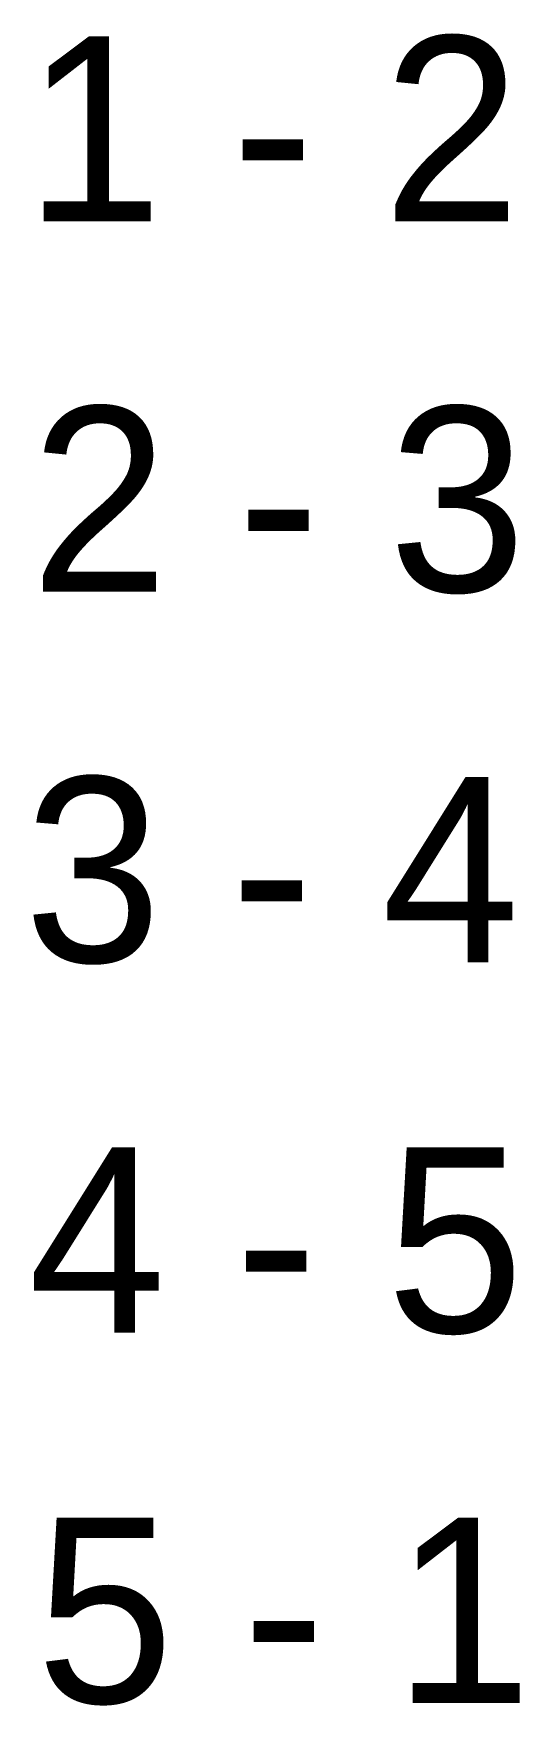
# Model space of a CAD drawing. Extents: x 534983 to 535500, y 1836722 to 1837312.
# Drawn here: x 534983.35 to 534987.28, y 1836721.74 to 1836735.28 of the extents above.
import ezdxf

# ---------------------------------------------------------------- set-up
doc = ezdxf.new("R2010")
doc.units = 0
doc.layers.add('2035 - DT PHAT TRIEN', color=7, linetype='Continuous')

msp = doc.modelspace()

# ---------------------------------------------------------------- texts
at = {"layer": '2035 - DT PHAT TRIEN'}
for s, p in [('1 - 2', (534983.278, 1836733.758)), ('2 - 3', (534983.324, 1836730.758)), ('3 - 4', (534983.27, 1836727.758)), ('4 - 5', (534983.305, 1836724.758)), ('5 - 1', (534983.368, 1836721.758))]:
    msp.add_text(s, height=1.5, dxfattribs=at).set_placement(p)

doc.saveas('drawing.dxf')
